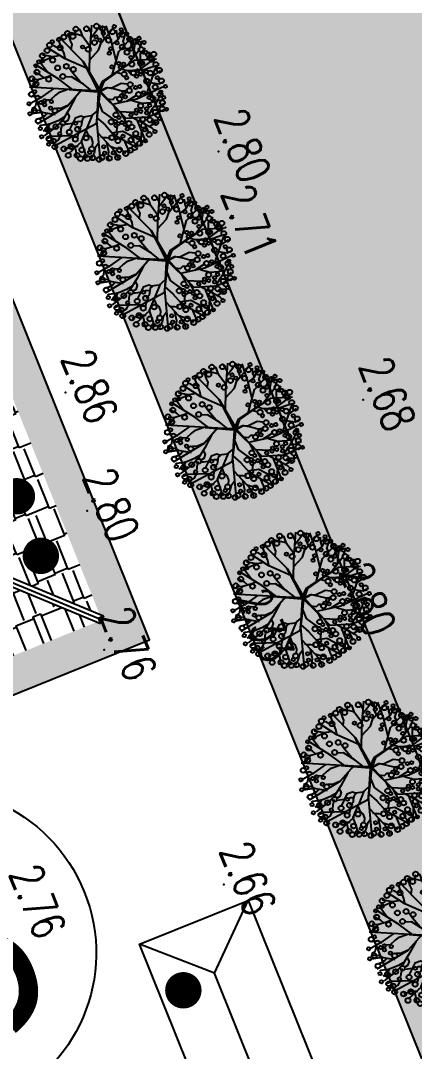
# Model space of a CAD drawing. Header units: millimetres. Extents: x 405522 to 410309, y 2303080 to 2310223.
# Drawn here: x 406865.6 to 406887.2, y 2306903.5 to 2306960.1 of the extents above; entities that cross this region are included whole.
import ezdxf
from ezdxf.enums import TextEntityAlignment as Align
from ezdxf.xclip import XClip

# ---------------------------------------------------------------- set-up
doc = ezdxf.new("R2010")
doc.units = ezdxf.units.MM
doc.header["$LTSCALE"] = 10
doc.header["$MEASUREMENT"] = 0
doc.header["$XCLIPFRAME"] = 0
doc.layers.get('0').update_dxf_attribs({"linetype": 'CONTINUOUS'})
doc.layers.get('Defpoints').update_dxf_attribs({"linetype": 'CONTINUOUS'})
for name, color, linetype in [('Bao', 1, 'CONTINUOUS'), ('caodo', 7, 'CONTINUOUS'), ('Cay', 86, 'CONTINUOUS'), ('CAYCO', 86, 'CONTINUOUS'), ('co', 84, 'CONTINUOUS'), ('DIM', 4, 'CONTINUOUS'), ('Hatch', 8, 'CONTINUOUS'), ('hatch1', 8, 'CONTINUOUS'), ('Line', 136, 'CONTINUOUS'), ('Nha xuong', 125, 'CONTINUOUS'), ('Other', 9, 'CONTINUOUS'), ('piping', 1, 'CONTINUOUS'), ('THAY', 9, 'CONTINUOUS')]:
    doc.layers.add(name, color=color, linetype=linetype)
doc.styles.add('1', font='VHAVAN_2.TTF')
doc.styles.add('Dien', font='simplex.shx', dxfattribs={"width": 0.75})
doc.styles.add('txt', font='romans.shx', dxfattribs={"height": 0.2})
doc.dimstyles.new('D6.7', dxfattribs={"dimscale": 6.7, "dimtxt": 1.5, "dimasz": 2, "dimexe": 1.5, "dimexo": 0.5, "dimgap": 1, "dimtad": 1, "dimdec": 0, "dimdsep": 46, "dimtxsty": 'Dien', "dimcen": 1, "dimclrd": 256, "dimclre": 256, "dimclrt": 7, "dimaunit": 1, "dimadec": 3, "dimazin": 0, "dimtfac": 1, "dimtdec": 0, "dimtmove": 1, "dimatfit": 0, "dimfxl": 1, "dimtolj": 1, "dimtzin": 0, "dimlwe": -1, "dimarcsym": 0})
pattern_1 = [(90, (0, 0), (-3.535533904999999, 3.535533904999999), [0.9375, -6.133567814999999]), (45, (0, 0), (-3.535533905932737, 3.535533905932738), [0.9375, -4.0625]), (135, (0, 0), (-3.535533905932738, -3.535533905932737), [0.9375, -4.0625])]

# ---------------------------------------------------------------- blocks, each defined once
blk = doc.blocks.new('*D26')
at = {"layer": 'Defpoints', "color": 0, "linetype": 'Continuous'}
for p in [(406742.6619138751, 2306987.542138263), (407088.9799926709, 2306054.36399705), (407050.0361064873, 2306039.911268014)]:
    blk.add_point(p, dxfattribs=at)
at = {"layer": 'DIM'}
for p, q in [((406739.5212196925, 2306986.376574), (406694.2959683287, 2306969.592725042)), ((407085.8392984883, 2306053.198432786), (407040.6140239395, 2306036.414575225))]:
    blk.add_line(p, q, dxfattribs=at)
at = {"layer": 'DIM', "linetype": 'Continuous', "lineweight": -2}
blk.add_line((406708.380307929, 2306960.526641102), (407045.3738494347, 2306052.474044744), dxfattribs=at)
at = {"layer": 'DIM', "linetype": 'Continuous'}
for points in [[(406710.4741040507, 2306961.303683944), (406706.2865118071, 2306959.74959826), (406703.7180508765, 2306973.089417832)], [(407047.4676455563, 2306053.251087586), (407043.2800533128, 2306051.697001902), (407050.0361064873, 2306039.911268014)]]:
    blk.add_solid(points, dxfattribs=at)
at = {"layer": 'DIM', "color": 7, "linetype": 'Continuous', "insert": (406887.8695083207, 2306510.579817844), "char_height": 10.05, "attachment_point": 5, "rotation": 290.3607342621674, "style": 'Dien'}
blk.add_mtext('\\A1;995', dxfattribs=at)
blk = doc.blocks.new('43')
at = {"layer": 'CAYCO', "color": 98}
for points in [[(-0.6724334561731666, 4.447537088533863), (-0.5196174655575305, 5.237299990141764), (-0.6950229774229228, 5.570834929356351)], [(1.160885003046133, 1.159845960559323), (0.7476918237516657, 3.26848663110286), (-0.3502576558385044, 5.712421581381932)], [(-0.05448034917935729, -0.04004506464116275), (2.399344519712031, 2.264940679538995), (2.316983023541979, 4.253332513850182), (1.639737725257874, 5.795530602568761)], [(2.299035311909392, 4.230775630800053), (1.650408451096155, 4.574447042774409), (1.186743053840473, 4.931823378428817), (0.3243099970277399, 5.380185560556129), (0.2882557513657957, 5.528180053224787)], [(0.8779816064052284, 2.849846046650782), (1.112463441560976, 3.690859459107742), (1.087528720963746, 4.437318940414116), (0.9072574934689328, 5.177291403990239), (0.879195949761197, 5.421299294801429)], [(1.437384042539634, 4.804750376613811), (1.381260629976168, 5.292767494684085), (1.183440912980586, 5.589486030628905)], [(-2.641337516251951, 4.156008847756311), (-3.164253150811419, 4.498950709123164)], [(0.04039989388547838, -0.01693045091815293), (-0.8572124504717067, 0.3669312722049654), (-2.639918230241165, 3.146160501986742), (-2.699185398290865, 5.039755364879966)], [(-1.765264418907464, 3.522835770156235), (-2.578959053731523, 4.672894546063617), (-2.63021675136406, 4.754474138608202)], [(-1.870732724200934, 2.023429486667737), (-1.757097802357748, 2.458735290681943), (-1.806966004194692, 3.951654555974528), (-2.010433222865686, 4.529198053525761), (-2.161860955995508, 5.150774521986023)], [(-1.19613087864127, 4.664866386679932), (-1.859962431248277, 4.94212259654887), (-2.028938816394657, 5.120445805601776)], [(0.4152577759232372, 4.103467588080093), (-1.209192508365959, 4.699786217650399), (-1.678589670453221, 5.388814887963235)], [(2.10199721949175, 4.653107398422435), (2.4446417898871, 5.050137332407758)], [(2.355659283464774, 2.856835127342492), (3.265791605226696, 4.48448015190661), (3.536420732969418, 4.713473778218031)], [(3.171806268859655, 4.255265205865726), (2.813783090328798, 4.951933946227655)], [(-2.170521068270318, 2.457131831673905), (-3.537530574249104, 3.530022224644199), (-4.317168510984629, 3.84220225433819)], [(-2.548378232866526, 3.645610468927771), (-3.243397076847032, 3.664423948852345), (-3.684648269787431, 4.058616686612368)], [(-3.273022195324302, 3.657206712290645), (-3.181801640777849, 4.055696781491861), (-3.231495926622301, 4.388502169633284)], [(-0.1303663500584662, 4.338194663869217), (-0.6554501198697835, 4.138625136809424)], [(2.557150486623868, 3.217174108838663), (4.460633671376854, 3.930459222057834)], [(3.058951894403435, 3.94557166355662), (3.481697332113981, 4.142627346329391), (3.770739005412906, 4.244398513343185)], [(3.485781259369105, 3.610577257350087), (4.830991777358577, 3.499317795038223)], [(3.654325251933187, 0.9864126958418638), (3.534867673646659, 1.992045428371057), (3.879075656295754, 2.640301157720387), (4.253691620309837, 3.421387657523155), (4.492255980730988, 3.730351347709075)], [(-1.364393639960326, 1.157624162035063), (-3.406477490905672, 1.754338946426287), (-4.583725118311122, 2.873458203161135)], [(-2.914218632271513, 3.086150901159272), (-3.350604111212306, 3.073906113859266), (-4.074466448044404, 3.21111558820121), (-4.517280890606344, 3.354081862838939)], [(-3.862224903190508, 2.855198720470071), (-4.39313307730481, 3.102126516401768)], [(-3.681953839026392, 2.115226925350726), (-3.69324851850979, 2.676875511649996), (-4.133716685231775, 3.196681114612147), (-4.332319428445771, 3.367786785122007)], [(-1.763979013543576, 2.507235570577905), (-1.466696923598647, 2.758781804004684)], [(0.9219843805767596, 2.373447459889576), (0.4287625681608915, 3.220551430946216)], [(1.814030002453364, 1.802627196535468), (1.896216380293481, 2.789911438943818), (1.847678057732992, 3.136331296293065)], [(2.300514322938398, -0.2840683485846967), (2.940974567085505, 0.436360718915239), (3.773607350653037, 1.140894874697551), (4.954357967013493, 3.12174921692349)], [(3.960741336573847, 2.69155233562924), (4.479573043761775, 2.880660562543198), (4.80701399827376, 3.211276264628395), (4.822217451874167, 3.277691164752468)], [(-4.832340268534608, 1.648726220009848), (-5.191275026649237, 1.998372072353959)], [(-4.028807198628783, 1.197970385896042), (-4.468194476794451, 1.735550033394247), (-4.903016543481499, 1.974531041458249), (-5.071211140952073, 2.278466814430431)], [(-4.03589292592369, 2.279844909673557), (-4.288097327575088, 2.155692114727572), (-4.664450781419873, 2.283494364935905), (-5.003968365956098, 2.388915353920311)], [(-1.634842166560702, 1.535609393380582), (-1.462924434687011, 2.007385730044916)], [(-0.2260088345501572, 1.030320268357173), (-0.6537412998732179, 1.920203841058537), (-0.5998437448870391, 2.434877473395318)], [(0.0189416102366522, 0.04208512348122895), (-0.2894573170924559, 0.7192684607580304), (-0.1587337260134518, 1.360131846740842), (0.01407705433666706, 1.975423483876511), (-0.03356711007654667, 2.465359640540555)], [(1.952594236121513, 1.84528846736066), (2.839480579947121, 2.303218219196424)], [(4.27471649099607, 2.046863719588146), (4.904837757814676, 2.294440060155466), (5.283536411006935, 2.543476168764755)], [(4.859402716159821, 0.9350811154581606), (4.979466601624154, 1.215175857767463), (5.078679857775569, 1.70967932487838), (5.466152836685069, 2.180342064471915)], [(-2.626703578047454, 1.526482180459425), (-4.357790561160073, 1.120889838784933), (-5.663028248818591, 0.7024861739482731)], [(-2.769262657500803, -0.7561058525461704), (-3.576744011719711, 0.008677978767082095), (-4.196527541149408, 0.2339540638495237), (-4.880427021766081, 0.8512332008685917), (-5.454600192606449, 1.275753986323252)], [(-4.505030509550124, 1.757931962609291), (-4.853322256822139, 1.641725653549656), (-5.282496821135283, 1.599881700472906)], [(0.6739000349771231, 0.6441547013819218), (0.75383913773112, 1.150275049265474), (0.5607788553461432, 1.354013879550621), (0.5534346741624177, 1.531346687814221)], [(0.8974602132802829, -0.1058573757763952), (1.768987538525835, 0.2176580464001745), (2.041554110590369, 0.5706558704841882), (2.564605112420395, 1.257983296643943)], [(1.282140382099897, 1.215501641156152), (1.913787070661783, 1.540333694545552)], [(3.628197276033461, 1.420628881081939), (3.104900712147355, 1.508090953575447)], [(3.631298903841525, -0.1972700408659875), (5.258848940371536, 1.254382008919492), (5.899921236559749, 1.510982476640493)], [(3.905430326121859, 1.165747617837042), (4.262168390792795, 1.467602698598057)], [(-4.463070539408363, -0.6522827155422419), (-4.679687755764462, -0.6315332774538547), (-5.739969108835794, 0.2309727391693741)], [(-4.556895917281508, 0.5537844460923225), (-4.927600629627705, 0.400762036209926), (-5.645035079447553, 0.3827594800386578)], [(-0.006316312705166638, 0.003837934695184231), (-2.644367439090274, -1.373949806438759), (-4.764857206027955, -3.396883882116526)], [(-0.006316312705166638, 0.003837934695184231), (2.833127376041375, -0.3407977672759444), (4.728799819131382, -3.996311329538003)], [(3.97784392349422, 0.07086336542852223), (4.057330971816555, 0.2688929005526006), (4.059239808935672, 0.5756399412639439), (4.08526417450048, 0.8882627075072378)], [(4.487133189220913, 0.5308332766871899), (5.264598262030631, 0.6888832366093993), (5.848327545681968, 0.6116016439627856), (5.989243625663221, 0.677286627702415)], [(-1.575078567489982, -0.8121827554423362), (-3.398406559834257, -0.7542652783449739), (-5.765420723473653, -0.5275325481779873)], [(-5.118817304493859, -0.6178450339939445), (-5.423062430578284, -0.786031101597473), (-5.608806919539347, -0.9253488900139928)], [(-3.866304788389243, -0.709446009946987), (-4.847218702314422, -1.408492048503831), (-5.113774240482599, -2.377235135762021)], [(-4.463070539408363, -0.6522827155422419), (-4.679687755764462, -0.6315332774538547)], [(-0.03571058122906834, -0.6516785977873951), (-0.6404377768049017, -1.37240967922844), (-1.288900788407773, -2.390176088782027), (-1.284234141930938, -2.998055863194168)], [(0.0113975468557328, -0.002600761130452156), (-0.4650603431509808, -6.08401388139464)], [(1.742068523773924, -0.2569009170401841), (2.152904605492949, -0.765830168267712), (2.241741636069492, -1.424853685544804), (2.155782769201323, -1.660741854226217), (2.313209882006049, -2.159757798071951), (3.340645574266091, -2.697593761375174)], [(2.08909610460978, -0.6700299258809537), (3.257166500203311, -1.177477065939456)], [(2.560928295250051, -0.2998472226317972), (6.079667463200167, -0.05199327389709651)], [(3.753808495122939, -1.106750901089981), (4.03859125287272, -0.8076609487179667), (4.442676842445508, -0.6836941023357213), (4.755534936673939, -0.7095704691018909)], [(4.60094202705659, -0.1939747966825962), (4.9468885747483, -0.4546068471390754), (5.38249226543121, -0.5679746232926846), (5.85415020189248, -0.8293368928134441)], [(-4.753584614838473, -1.344112574821338), (-5.101876524975523, -1.460318215424195), (-5.361291677458212, -1.554872512351722), (-5.45816081087105, -1.672538590384647)], [(-1.993443085579202, -1.031976619968191), (-2.867238810984418, -2.934588305419311), (-3.823559788055718, -4.372639388078824)], [(-0.808206677203998, -1.635723929619417), (-1.600872851675376, -2.287055640481412), (-2.033545178361237, -2.571585485246032)], [(-0.1313929375028238, -1.517264884430915), (1.207632031757385, -2.745254986686632), (2.777481929282658, -5.475917437113822)], [(2.283430183306336, -1.362868257332593), (2.426847601309419, -1.532117324182764), (2.829660431481898, -1.612649526214227), (3.016074121464044, -1.643806143663824), (3.255314753623679, -1.891805361723527), (3.297675114590675, -1.855961593100801)], [(2.654984803404659, -1.629680540645495), (2.623091961140744, -1.918208991643041), (2.760638350155205, -2.063364365138113)], [(3.271083291852847, -1.185328580904752), (4.364299783017486, -1.674963131779805), (5.764418943785131, -1.233444553334266)], [(3.446182967512868, -1.207217530580238), (3.959104036795907, -1.005689795361832)], [(4.341205455595627, -1.580166160129011), (5.4466660983162, -2.817197965458035)], [(-4.920823510969058, -2.074678115313873), (-5.370849030092359, -1.902112007606775)], [(-3.687684339936823, -2.370018254499882), (-4.145702398149297, -2.293466212926432), (-4.427533156936988, -2.424836545716971), (-5.101701208157465, -2.620432458817959)], [(-0.1905830723699182, -2.322914462303743), (-1.118202777230181, -3.512717809528112), (-2.43345611600671, -5.540326088434085)], [(0.4407311799004674, -2.054080777568743), (1.568226890871301, -2.688713624374941), (2.496338071650825, -3.277853364357725), (3.091362196952105, -3.916784211527556), (3.795330683933571, -4.87408530479297)], [(1.82753287977539, -2.815445286687464), (2.149530655937269, -2.665351331466809), (2.50358974118717, -2.794042840600014), (2.695755698019639, -3.141297282418236)], [(2.770468852017075, -2.418298727599904), (2.816153112100437, -2.815545683261007), (2.833126294659451, -2.990075689507648)], [(3.64973947359249, -1.905802524648607), (4.07149303983897, -2.0180023831781)], [(3.838698638486676, -2.405546461930498), (3.874871479230933, -4.20434435387142), (4.063110925722867, -4.674288962734863)], [(4.77495928038843, -1.938849106198177), (4.778261420782655, -2.596511758165434), (5.011353758396581, -3.166838018922135)], [(4.935943127027713, -2.2131863811519), (5.172945314203389, -2.155448185047135), (5.661370115820318, -2.099169758846983), (5.742252932512201, -2.173532114131376)], [(-2.92212041770108, -2.936046515358612), (-3.344084229902364, -3.00748896622099), (-3.714790344703943, -3.160511009395123), (-4.233622051891871, -3.349619236541912), (-4.545077929040417, -3.488206806126982)], [(-3.810876451432705, -3.152564221527427), (-3.871690262807533, -3.418223823187873), (-3.902878794004209, -3.676666855579242), (-4.059779951465316, -3.934379970654845)], [(-3.161467804107815, -3.37062307074666), (-3.126195345656015, -3.644230126868933), (-3.06929030851461, -4.006634012563154), (-3.168503563851118, -4.501137479906902), (-3.230100239394233, -4.892410614527762)], [(-0.2011147970333695, -2.73418759345077), (0.07254511793144047, -3.563131744973361), (0.2820811355486512, -3.834505280712619), (0.6764400381362066, -4.275799449533224), (0.6984769129194319, -4.807799005648121)], [(1.155401638359763, -2.709665754577145), (1.410444684326649, -3.31112551339902), (1.449850175529718, -3.767243784852326)], [(2.201650461298414, -3.098800604930148), (2.479571207077242, -3.595494060311466), (2.727085210382938, -4.225017984164879), (2.828818819369189, -4.513789733406156), (2.89137119683437, -5.157017911784351), (2.949839646462351, -5.268196001881734)], [(2.747762087499723, -3.27931350027211), (3.220201648306102, -3.415062537416816), (3.441999143455178, -3.423739543650299)], [(3.833556051249616, -3.485126893036067), (4.194706215057522, -3.679344711592421), (4.355689898715355, -3.953681318555027), (4.53187719755806, -4.161603693151847)], [(-3.055650429334491, -4.191444239811972), (-2.865041464334354, -4.458564278436825), (-2.712048917775974, -4.82891531731002), (-2.736027935286984, -5.116957149235532)], [(-1.733021820196882, -4.485327874077484), (-2.639940589317121, -5.124903634889051)], [(-1.479866851121187, -4.089753776555881), (-1.305242963833734, -4.548901946982369), (-1.080924952868372, -5.340854837559164), (-1.150514329550788, -5.828141370089725)], [(-0.2923763487488031, -4.014491117559373), (0.4822536809369922, -5.131273122271523), (1.020932269282639, -6.104691677726805)], [(1.98226099065505, -3.862037955550477), (1.761893945047632, -5.020374320680276), (1.874860608717427, -5.896658653160557)], [(2.770350369391963, -4.402611643308774), (3.2940476287622, -4.619940272299573), (3.380577785195783, -4.975126920966431)], [(3.245135129662231, -4.161522321170196), (3.331665286095813, -4.516708969837055), (3.299694968154654, -4.9007645661477)], [(-1.26997050549835, -4.822509003337473), (-1.486121900263242, -5.094656592933461), (-1.635810904786922, -5.381968571571633), (-1.799922976992093, -5.610082521568984)], [(-1.051299834041856, -5.333637600531802), (-0.7934480928815901, -5.490309099201113), (-0.5884174627717584, -5.816626801388338), (-0.537941551534459, -6.023818957619369)], [(0.5036317131016403, -5.017538046231493), (0.3091141369659454, -5.378482162719592), (0.3812224646098912, -5.674470480531454), (0.3059859110508114, -5.880933387670666)], [(1.798366319620982, -4.921605353010818), (1.581433137180284, -5.319365506060421), (1.607931269565597, -5.814599191769958), (1.673610633006319, -5.955376447876915)], [(1.837547388859093, -4.567148254951462), (2.050571959698573, -4.797452257014811), (2.262813342385925, -5.153368456056342), (2.356554412050173, -5.538154271198437)], [(0.6782554376404732, -5.476685549132526), (1.246781267924234, -5.620382042136043), (1.414977268665098, -5.924318180652335)]]:
    blk.add_lwpolyline(points, dxfattribs=at)
for points in [[(-2.608305806992576, -1.349720096448436), (-0.2450824787374586, -0.03956551826559007, 0.6397306744920996), (-0.2506863888120279, 0.03637737454846501, -0.02814866807049381), (-0.8719359856331721, 0.3102242460008711), (-2.096549907233566, 2.266709616640583)], [(-2.096549907233566, 2.266709616640583), (-0.8288466013036668, 0.3980304705910385), (-0.101318001979962, 0.1114200169686228, 1.16279032008003), (-0.08882375108078122, 0.1660030784551054), (-0.3077001394703984, 0.6409533640835434), (-0.241298608481884, 1.056556115159765)], [(-0.2264276624191552, 1.034372901776806), (-0.2700639264658093, 0.7288086412008852), (-0.0005383242387324572, 0.1677370690740645, 0.553589737595184), (0.09108058200217783, 0.1574530166108161), (1.955903258291073, 1.860962726874277), (0.1433253970462829, 0.09218468167819083, 0.6269387266753438), (0.1641315676970407, 0.02989211375825107), (2.606764882802963, -0.2957009566016495)], [(-0.190744477789849, -2.538846815470606), (-0.05126762774307281, -0.1469655202236027, 0.7825138911028889), (-0.1210250912699848, -0.1253053320106119), (-2.586922195507213, -1.331625839462504)], [(-0.1938193819951266, -2.621948557207361), (0.06718440586701035, -0.1567620649002492, -0.4633955931716063), (0.1556846898747608, -0.09654803853482008), (2.813290741061792, -0.3123806363437325)]]:
    blk.add_lwpolyline(points, format="xyb", dxfattribs=at)
for centre, radius in [((-1.715895135654137, 5.276273531606421), 0.2154209902109817), ((-0.7855348121374846, 5.431277593364939), 0.2154209902109817), ((-0.3002060856670141, 5.762411681003869), 0.1435183978680499), ((0.195620683953166, 5.351331149693578), 0.1435183978680499), ((0.3964474430540577, 5.289336060872301), 0.2154209902109817), ((0.6618478149175644, 5.588409626157954), 0.1435183978680499), ((1.116197944735177, 5.479037944227457), 0.2154209902109817), ((1.655880038160831, 5.453736641677096), 0.2154209902109817), ((1.704661691328511, 5.816935466602445), 0.1435183978680499), ((-3.119730909820646, 4.811821119161323), 0.2154209902109817), ((-3.073368091252632, 4.372375150443986), 0.2154209902109817), ((-2.666304330574349, 4.614841285394505), 0.2154209902109817), ((-2.216261943336576, 4.975252036936581), 0.2154209902109817), ((-1.484322243952192, 4.472900440683588), 0.2154209902109817), ((-1.064975921763107, 5.080050329677761), 0.1435183978680499), ((-0.2566798296757042, 4.879450736101717), 0.2154209902109817), ((0.2996288109570742, 4.453701741760597), 0.1435183978680499), ((0.7304562132339925, 4.654216744704172), 0.2154209902109817), ((1.337343313731253, 4.356362205697224), 0.1435183978680499), ((1.939834240823984, 4.841370522743091), 0.2154209902109817), ((2.489495384739712, 5.216905987588689), 0.1435183978680499), ((2.595840786816552, 4.356345161097124), 0.2154209902109817), ((2.742620704928413, 4.610496538691223), 0.1435183978680499), ((2.835415854700841, 4.863137579523027), 0.2154209902109817), ((-4.539705965667963, 3.555507411714643), 0.1435183978680499), ((-4.157825957983732, 3.980346572119743), 0.1435183978680499), ((-4.107479470665567, 3.586524775018916), 0.1435183978680499), ((-3.559045093366876, 3.716687661595643), 0.2154209902109817), ((-3.301590623566881, 4.105274929432198), 0.1435183978680499), ((-2.359691500430927, 3.650627347175032), 0.2154209902109817), ((-2.373910554219037, 3.829732090700418), 0.1435183978680499), ((-1.616558434208855, 4.140023450367153), 0.1435183978680499), ((-1.390965979080647, 3.6334645121824), 0.1435183978680499), ((-0.7935741320252419, 4.139636516338214), 0.2154209902109817), ((-0.320076767122373, 3.537024033954367), 0.1435183978680499), ((0.211726154666394, 3.870769491186365), 0.1435183978680499), ((0.350988854886964, 3.415387268876657), 0.2154209902109817), ((0.635965414927341, 4.33145142160356), 0.1435183978680499), ((1.345149194588885, 3.576909458031878), 0.2154209902109817), ((1.615628240164369, 4.085168729070574), 0.1435183978680499), ((1.841220695292577, 3.57860979042016), 0.1435183978680499), ((1.985453556058928, 4.087402392411605), 0.1435183978680499), ((2.532017676159739, 3.738435222301632), 0.2154209902109817), ((3.065381524153054, 3.790360510116443), 0.2154209902109817), ((3.456297127529979, 3.888749423436821), 0.1435183978680499), ((3.859614310786128, 4.266051015350968), 0.2154209902109817), ((4.630826293490827, 3.419197825249285), 0.2154209902109817), ((-4.469154471764341, 2.742652754765004), 0.2154209902109817), ((-4.263390775769949, 3.222674606367946), 0.2154209902109817), ((-3.605126103619114, 2.849118906771764), 0.1435183978680499), ((-3.330151178990491, 2.482767981709912), 0.2154209902109817), ((-2.876902245217934, 2.81203870754689), 0.1435183978680499), ((-2.282239514868706, 2.881481369724497), 0.2154209902109817), ((-1.711603604489937, 3.376686154631898), 0.1435183978680499), ((-1.518863179488108, 2.995680351974443), 0.2154209902109817), ((-1.224707068991847, 3.265591811854392), 0.1435183978680499), ((-0.5152501238044351, 2.702811968047172), 0.2154209902109817), ((-0.2404255935689434, 3.167280142195523), 0.1435183978680499), ((0.008046439499594271, 2.615349895786494), 0.2154209902109817), ((1.720049400697462, 3.214994829846546), 0.1435183978680499), ((1.981698321178555, 3.171263948781416), 0.1435183978680499), ((2.130742243723944, 2.704771939665079), 0.1435183978680499), ((2.863248587120324, 2.522791531635448), 0.2154209902109817), ((3.176121938973665, 2.77231540507637), 0.2154209902109817), ((3.762439372949302, 3.100096047157422), 0.2154209902109817), ((4.108807613374665, 3.288760404102504), 0.1435183978680499), ((4.308249669149518, 2.682145116617903), 0.2154209902109817), ((-3.805802300805226, 2.080294208833948), 0.2154209902109817), ((-2.376284650992602, 1.744246534537524), 0.1435183978680499), ((-2.309103599982336, 2.159136132802814), 0.1435183978680499), ((-2.018575418042019, 1.870195804862306), 0.1435183978680499), ((-1.430917921359651, 2.193141846684739), 0.2154209902109817), ((-1.115729623939842, 2.39881726144813), 0.1435183978680499), ((0.2070212644757703, 2.140760384267196), 0.1435183978680499), ((0.4614391876384616, 1.905287334462628), 0.1435183978680499), ((0.5567624650429934, 2.244750322308391), 0.1435183978680499), ((0.7208312575239688, 1.750087102875113), 0.2154209902109817), ((2.334906992036849, 1.656998559134081), 0.1435183978680499), ((2.78198885335587, 1.919057854451239), 0.1435183978680499), ((2.964443071978167, 2.218741905409843), 0.1435183978680499), ((3.338543380377814, 2.360927030676976), 0.1435183978680499), ((3.968220316572115, 1.978333939798176), 0.1435183978680499), ((5.155945313395932, 1.64835461624898), 0.2154209902109817), ((5.488862958154641, 2.195179273607209), 0.2154209902109817), ((-5.145905195968226, 1.2522767346818), 0.2154209902109817), ((-4.413072615396231, 0.8934411269146949), 0.2154209902109817), ((-4.170309395296499, 1.636694764718413), 0.1435183978680499), ((-3.676372776390053, 1.060337853617966), 0.1435183978680499), ((-3.285936471656896, 0.9257439812645316), 0.1435183978680499), ((-2.086692742072046, 1.14133110572584), 0.1435183978680499), ((2.095873626647517, 1.404407428577542), 0.2154209902109817), ((2.701554644037969, 0.9787703247275203), 0.2154209902109817), ((2.679989965632558, 1.335208253702149), 0.1435183978680499), ((2.86749182920903, 1.595834208652377), 0.1435183978680499), ((3.013451062492095, 1.388404911849648), 0.1435183978680499), ((3.735628589522094, 1.360152705805376), 0.1435183978680499), ((4.080790236126631, 0.9986535357311368), 0.2154209902109817), ((4.360976335476153, 1.526335164438933), 0.2154209902109817), ((5.407483493094333, 1.103836775524542), 0.1435183978680499), ((-5.43852335982956, 0.3928507927339524), 0.2154209902109817), ((-5.030988679267466, 0.4597549894824624), 0.1435183978680499), ((2.328306436538696e-10, -1.396983861923218e-09), 0.06378724803568858), ((5.408898553345352, 0.3639990093652159), 0.1435183978680499), ((-5.455692790681496, -1.008488765684888), 0.2154209902109817), ((-3.655323719023727, -0.8923054109327495), 0.2154209902109817), ((5.020922651980072, -0.7631477697286755), 0.2154209902109817), ((5.322409680578858, -0.958771318430081), 0.1435183978680499), ((5.800340511952527, -0.702373712323606), 0.2154209902109817), ((5.093315851176158, -1.626933357445523), 0.2154209902109817), ((5.84441281738691, -1.766372447134927), 0.2154209902109817), ((-4.804152429336682, -2.211092315847054), 0.2154209902109817), ((-1.931581329554319, -2.227770771598443), 0.2154209902109817), ((3.523625179193914, -2.690004726639017), 0.2154209902109817), ((4.152038042317145, -2.178666812367737), 0.2154209902109817), ((4.78332890290767, -2.562239895574749), 0.2154209902109817), ((5.555369233246893, -2.051735877292231), 0.2154209902109817), ((-4.771571184275672, -3.002402859041467), 0.2154209902109817), ((-2.100619621342048, -3.594458483159542), 0.2154209902109817), ((4.97322042286396, -3.192638814682141), 0.2154209902109817), ((-3.623498589266092, -4.483368769055232), 0.2154209902109817), ((0.8236577999778092, -4.198728268500417), 0.1435183978680499), ((1.394582812907174, -4.279969063354656), 0.1435183978680499), ((3.017899306025356, -3.852120399242267), 0.2154209902109817), ((3.266842091456056, -4.579611895605922), 0.2154209902109817), ((-2.723894918337464, -4.88923810957931), 0.1435183978680499), ((-1.765517340158112, -5.411520462017506), 0.2154209902109817), ((-0.0521181826479733, -5.637212567729875), 0.1435183978680499)]:
    blk.add_circle(centre, radius, dxfattribs=at)
at = {"layer": 'CAYCO', "color": 50}
for centre, radius in [((3.618445214349777, 4.777280911803246), 0.1435183978680499), ((4.413745150901377, 3.92456643935293), 0.1435183978680499), ((4.990411475184374, 2.973754997830838), 0.2154209902109817), ((5.212524232687429, 2.593576147453859), 0.2154209902109817), ((-5.313788982457481, 2.014178956625983), 0.1435183978680499), ((-4.895375498686917, 2.137274113949388), 0.2154209902109817), ((-4.919533894397318, 2.493080165004358), 0.1435183978680499), ((-5.600480577675626, 1.408341964008287), 0.1435183978680499), ((5.805500391870737, 1.484178739832714), 0.2154209902109817), ((5.876968637341633, 0.7492746263742447), 0.2154209902109817), ((-5.669895454426296, -0.1292354559991509), 0.2154209902109817), ((-4.446638285997324, 0.1325041691306978), 0.1435183978680499), ((4.853788178763352, 0.2848400550428778), 0.1435183978680499), ((5.780091011198238, 0.1166567550972104), 0.2154209902109817), ((5.94754255854059, -0.1291450974531472), 0.2154209902109817), ((-4.730827149003744, -0.1836101512890309), 0.1435183978680499), ((-4.241322948480956, -0.3364131336566061), 0.2154209902109817), ((-5.443651835434139, -1.940539841307327), 0.2154209902109817), ((-3.872190736699849, -1.386578856734559), 0.1435183978680499), ((3.279162085615098, -1.949957637581974), 0.2154209902109817), ((4.064986942568794, -1.232612006599084), 0.2154209902109817), ((5.654503542580642, -1.307647966081277), 0.1435183978680499), ((5.839747447520494, -1.158492361893877), 0.2154209902109817), ((-5.087018150836229, -2.670410893158987), 0.2154209902109817), ((-2.214173613348976, -2.833982998272404), 0.2154209902109817), ((2.761298931902274, -2.126359249697998), 0.1435183978680499), ((5.542951443465427, -2.821013490203768), 0.2154209902109817), ((-4.565371811855584, -3.469714856008068), 0.1435183978680499), ((-3.847984186024405, -3.339483506511897), 0.2154209902109817), ((-1.345949350856245, -3.159835371654481), 0.2154209902109817), ((2.725976281799376, -3.242572455201298), 0.2154209902109817), ((3.650980841484852, -3.535462389932945), 0.1435183978680499), ((-4.388994027744047, -4.02352352743037), 0.1435183978680499), ((-4.090276653296314, -4.25829839380458), 0.2154209902109817), ((-2.787594134919345, -4.012589633697644), 0.2154209902109817), ((-1.11705560493283, -4.393754363525659), 0.2154209902109817), ((1.631938175763935, -3.90317042847164), 0.2154209902109817), ((4.06359699787572, -4.473865040577948), 0.2154209902109817), ((4.262857617810369, -4.102985494071618), 0.2154209902109817), ((4.532413883018307, -4.508837166940793), 0.1435183978680499), ((4.776142966700718, -3.977939517702907), 0.2154209902109817), ((-3.181753851473331, -4.896753738401458), 0.2154209902109817), ((-2.656042813905515, -5.225113859632984), 0.1435183978680499), ((-2.318060834426433, -5.48625743878074), 0.1435183978680499), ((-0.7354013933800161, -5.518809525063261), 0.2154209902109817), ((0.7357551426393911, -4.781660519307479), 0.1435183978680499), ((0.8961442997679114, -5.12543921591714), 0.1435183978680499), ((1.096843184437603, -4.795786433620378), 0.1435183978680499), ((2.493015998741612, -5.377147890627384), 0.2154209902109817), ((3.163091036491096, -5.210458208341151), 0.1435183978680499), ((3.877539615612477, -5.114014938939363), 0.1435183978680499), ((-1.193683731253259, -5.845402702922001), 0.2154209902109817), ((0.162636244436726, -5.924728020094335), 0.2154209902109817), ((0.9712448708014563, -6.152497760718688), 0.1435183978680499), ((1.591958601260558, -5.694750381400809), 0.2154209902109817), ((1.850194732192904, -6.093588010640815), 0.1435183978680499)]:
    blk.add_circle(centre, radius, dxfattribs=at)
blk = doc.blocks.new('kh_truc_thep')
at = {"color": 6}
blk.add_circle((0, -3), 3.000000000001425, dxfattribs=at)
at = {"color": 7, "style": '1', "width": 0.8}
blk.add_attdef('KH_TRUC', text='', height=3.000000000001425, dxfattribs=at).set_placement((0, -3), align=Align.MIDDLE)
blk = doc.blocks.new('20')
at = {"layer": 'caodo', "color": 8, "linetype": 'Continuous'}
for p in [(-731.1300000000047, -355.5699999998324, 0.4800000000000004), (-730.7599999999511, -359.7299999999814, 0.3900000000000001), (-739.539999999979, -368.7900000000373, 0.54), (-723.179999999993, -369.1999999997206, 0.3600000000000003), (-738.3499999999767, -375.2900000000373, 0.4800000000000004), (-724.2599999999511, -380.4599999999627, 0.4800000000000004), (-729.859999999986, -381.8999999999069, 0.01000000000000023), (-737.4099999999744, -382.9099999996834, 0.4400000000000004), (-730.8499999999767, -395.7999999998137, 0.3400000000000003)]:
    blk.add_point(p, dxfattribs=at)
at = {"layer": 'caodo', "color": 8, "linetype": 'Continuous', "style": 'txt', "width": 0.75}
for s, p in [('2.80', (-730.6300000000047, -355.5699999998324, 0.4800000000000004)), ('2.71', (-730.2599999999511, -359.7299999999814, 0.3900000000000001)), ('2.86', (-739.039999999979, -368.7900000000373, 0.54)), ('2.68', (-722.679999999993, -369.1999999997206, 0.3600000000000003)), ('2.80', (-737.8499999999767, -375.2900000000373, 0.4800000000000004)), ('2.80', (-723.7599999999511, -380.4599999999627, 0.4800000000000004)), ('2.33', (-729.359999999986, -381.8999999999069, 0.01000000000000023)), ('2.76', (-736.9099999999744, -382.9099999996834, 0.4400000000000004)), ('2.66', (-730.3499999999767, -395.7999999998137, 0.3400000000000003)), ('2.76', (-741.8999999999651, -397.0600000000559, 0.4400000000000004))]:
    blk.add_text(s, height=1.8, rotation=292, dxfattribs=at).set_placement(p, align=Align.CENTER)

msp = doc.modelspace()

# ---------------------------------------------------------------- hatches: boundary and pattern name
at = {"layer": 'co', "linetype": 'Continuous'}
h = msp.add_hatch(dxfattribs=at)
h.set_pattern_fill('GRASS', color=86, scale=0.9999999999999998, angle=-9.651807925231505e-08, style=0)
h.set_pattern_definition([(21.91894370438083, (407717.7514153625, 2306586.616748105), (0.3920329744667653, 0.91995116522732), [0.1874999999999999, -1.226713563]), (336.9189437043809, (407717.7514153625, 2306586.616748105), (0.3920329745701908, 0.9199511654700196), [0.1874999999999999, -0.8124999999999997]), (66.91894370438082, (407717.7514153625, 2306586.616748105), (-0.9199511654700196, 0.3920329745701908), [0.1874999999999999, -0.8124999999999997])])
h.paths.add_polyline_path([(406931.4283318309, 2306810.252631359), (406858.6586491754, 2306991.100100224, 0.4142135618513327), (406839.1435379488, 2306999.416375411), (406759.5056756758, 2306967.371570075), (406759.7184499506, 2306966.842782703), (406755.3396451496, 2306965.080832501), (406755.1268708747, 2306965.609619873), (406751.8274933411, 2306964.282011275), (406830.1194056002, 2306753.31899434), (406832.8004958284, 2306754.397815545), (406832.6810415768, 2306754.694683669), (406837.0598463774, 2306756.456633871), (406837.1793006295, 2306756.159765746), (406869.0731173283, 2306768.993248698, 0.4142135623753618), (406877.3893925384, 2306788.508359936), (406874.0297417296, 2306796.857775872), (406868.4634644398, 2306794.618008666), (406870.7032316448, 2306789.051731376, -0.4142135623720289), (406867.3767215618, 2306781.24568688), (406839.9392550852, 2306770.205356976, -0.4222016726374181), (406836.0068095279, 2306771.944706729), (406768.156647399, 2306954.771699825, -0.4062703191223685), (406769.8493257509, 2306958.598627362), (406846.4062110078, 2306989.403704436, -0.4142135618482868), (406854.2122554983, 2306986.077194362), (406924.7421709438, 2306810.796002785, -0.4142135628558668), (406921.4156608637, 2306802.989958281), (406900.7743853544, 2306794.684290137, -0.4142135623754745), (406892.9683408597, 2306798.010800221), (406890.7285736533, 2306803.577077512), (406885.1622963645, 2306801.337310306), (406888.5219471733, 2306792.987894369, 0.4142135623780321), (406908.0370584111, 2306784.671619159), (406923.1120566301, 2306790.737520098, 0.4142135628702592)])
h = msp.add_hatch(dxfattribs=at)
h.set_pattern_fill('GRASS', color=86, scale=0.9999999999999998, angle=-9.651807925231505e-08, style=0)
h.set_pattern_definition([(21.91894380089891, (407535.3580143158, 2306456.079385915), (0.3920329729170542, 0.9199511658877225), [0.1874999999999999, -1.226713562999999]), (336.9189438008989, (407535.3580143158, 2306456.079385915), (0.3920329730204797, 0.9199511661304222), [0.1874999999999999, -0.8124999999999997]), (66.91894380089884, (407535.3580143158, 2306456.079385915), (-0.9199511661304222, 0.3920329730204797), [0.1874999999999997, -0.8124999999999989])])
h.paths.add_polyline_path([(406827.3497394686, 2306945.013278827), (406840.2011060984, 2306913.075017542), (406851.7768482714, 2306917.732882457), (406851.0367256821, 2306919.572237705), (406841.605882402, 2306915.777442304), (406841.5214264872, 2306915.584696871), (406841.5214262818, 2306915.584697396), (406841.0984458401, 2306915.769373227), (406841.1979780327, 2306915.996525769), (406830.0922841047, 2306943.596448272), (406829.8631608667, 2306943.691355999), (406830.0403477321, 2306944.117528265), (406830.2347649885, 2306944.036996495), (406839.6656036171, 2306947.831790023), (406838.9254816416, 2306949.671143742)])
h.paths.add_polyline_path([(406848.2026104577, 2306953.404089084), (406848.9427330479, 2306951.564733837), (406858.3735750727, 2306955.359528732), (406858.458030987, 2306955.552274167), (406858.4580311938, 2306955.55227364), (406858.8810116355, 2306955.36759781), (406858.7814794434, 2306955.140445267), (406869.8871733709, 2306927.540522764), (406870.116296607, 2306927.445615037), (406869.9391097426, 2306927.01944277), (406869.7446924857, 2306927.099974542), (406860.3138551139, 2306923.305181519), (406861.053977088, 2306921.465827799), (406872.6297180056, 2306926.123692209), (406859.7783513758, 2306958.061953494)])
at = {"layer": 'Hatch', "linetype": 'Continuous'}
h = msp.add_hatch(dxfattribs=at)
h.set_pattern_fill('GRASS', color=86, scale=5, style=0)
h.set_pattern_definition(pattern_1)
h.paths.add_polyline_path([(406983.6895668426, 2306680.37282803), (407011.5209532721, 2306691.571664104), (406871.558288921, 2307039.407365179), (406843.726893384, 2307028.208551737)])
h = msp.add_hatch(dxfattribs=at)
h.set_pattern_fill('GRASS', color=86, scale=5, style=0)
h.set_pattern_definition(pattern_1)
h.paths.add_polyline_path([(406983.6895668426, 2306680.37282803), (407011.5209532721, 2306691.571664104), (406871.558288921, 2307039.407365179), (406843.726893384, 2307028.208551737)])
at = {"layer": 'hatch1'}
h = msp.add_hatch(dxfattribs=at)
h.set_pattern_fill('AR-RSHKE', color=256, scale=0.15, angle=381.9189437971658, style=0)
h.set_pattern_definition([(201.9189438008989, (412444.3559148046, 2297699.065261033), (-4.220431933782553, 0.2420315936163238), [0.8999999999999997, -0.7499999999999998, 1.05, -0.4499999999999998, 1.35, -0.5999999999999999]), (201.9189438008989, (412443.4929761215, 2297698.798874417), (-4.220431933782553, 0.2420315936163238), [0.7499999999999998, -2.85, 0.5999999999999999, -0.8999999999999997]), (201.9189438008989, (412441.8930856585, 2297697.952998092), (-4.220431933782553, 0.2420315936163238), [0.4499999999999998, -4.649999999999999]), (111.9189437971656, (412444.3559148046, 2297699.065261033), (0.5109037625157583, 2.145833718032979), [1.724999999999999, -5.474999999999995]), (111.9189437971656, (412443.5209732111, 2297698.729295952), (0.5109037625157583, 2.145833718032979), [1.687499999999999, -5.512499999999996]), (111.9189437971656, (412442.8251885501, 2297698.449325051), (0.5109037625157583, 2.145833718032979), [1.574999999999999, -5.624999999999996]), (111.9189437971656, (412441.8930856585, 2297697.952998092), (0.5109037625157583, 2.145833718032979), [1.724999999999999, -5.474999999999995]), (111.9189437971656, (412441.4756148625, 2297697.78501555), (0.5109037625157583, 2.145833718032979), [1.724999999999999, -5.474999999999995]), (111.9189437971656, (412440.1812068372, 2297697.385435629), (0.5109037625157583, 2.145833718032979), [1.649999999999999, -5.549999999999995])])
h.paths.add_polyline_path([(406853.6025570514, 2306934.285959116), (406867.7976564336, 2306928.406051908), (406863.783312384, 2306938.382509031)])
h.paths.add_polyline_path([(406868.2241487391, 2306928.22938987), (406869.887182564, 2306927.540526458), (406869.4168801195, 2306928.709323182)])
h.paths.add_polyline_path([(406863.783312384, 2306938.382509031), (406867.7976564336, 2306928.406051908), (406868.2241487391, 2306928.22938987), (406869.4168801195, 2306928.709323182), (406865.282487418, 2306938.984125494), (406865.2805262287, 2306938.984960525)])
h = msp.add_hatch(dxfattribs=at)
h.set_pattern_fill('AR-RSHKE', color=256, scale=0.15, angle=201.9189437971658, style=0)
h.set_pattern_definition([(21.91894380089891, (412444.3559148046, 2297699.065261033), (4.220431933782553, -0.2420315936163242), [0.899999999999999, -0.7499999999999991, 1.049999999999998, -0.4499999999999995, 1.349999999999998, -0.5999999999999991]), (21.91894380089891, (412445.218853488, 2297699.331647648), (4.220431933782553, -0.2420315936163242), [0.7499999999999991, -2.849999999999997, 0.5999999999999991, -0.899999999999999]), (21.91894380089891, (412446.8187439497, 2297700.177523974), (4.220431933782553, -0.2420315936163242), [0.4499999999999995, -4.649999999999992]), (291.9189437971658, (412444.3559148046, 2297699.065261033), (-0.5109037625157588, -2.145833718032979), [1.724999999999996, -5.474999999999985]), (291.9189437971658, (412445.190856398, 2297699.401226114), (-0.5109037625157588, -2.145833718032979), [1.687499999999996, -5.512499999999986]), (291.9189437971658, (412445.8866410595, 2297699.681197015), (-0.5109037625157588, -2.145833718032979), [1.574999999999996, -5.624999999999986]), (291.9189437971658, (412446.8187439497, 2297700.177523974), (-0.5109037625157588, -2.145833718032979), [1.724999999999996, -5.474999999999985]), (291.9189437971658, (412447.2362147467, 2297700.345506514), (-0.5109037625157588, -2.145833718032979), [1.724999999999996, -5.474999999999985]), (291.9189437971658, (412448.5306227714, 2297700.745086437), (-0.5109037625157588, -2.145833718032979), [1.649999999999996, -5.549999999999986])])
h.paths.add_polyline_path([(406853.411174227, 2306933.865667114), (406857.4272469528, 2306923.884913879), (406864.9210424246, 2306926.900280246), (406863.8598264157, 2306929.537616729)])
h.paths.add_polyline_path([(406857.4272469528, 2306923.884913879), (406858.0302612478, 2306922.386301357), (406865.5240567205, 2306925.401667723), (406864.9210424246, 2306926.900280246)])
h.paths.add_polyline_path([(406863.8598264157, 2306929.537616729), (406864.9210424246, 2306926.900280246), (406867.61238637, 2306927.98322787)])
h.paths.add_polyline_path([(406864.9210424246, 2306926.900280246), (406865.5240567205, 2306925.401667723), (406868.5212818495, 2306926.607696346), (406868.0388786746, 2306927.806565832), (406867.61238637, 2306927.98322787)])
h.paths.add_polyline_path([(406868.0388786746, 2306927.806565832), (406868.5212818495, 2306926.607696346), (406869.7447018236, 2306927.099978189)])

# ---------------------------------------------------------------- linework, layer by layer
at = {"layer": 'Bao'}
msp.add_line((406994.8884029174, 2306652.541441599), (406843.7268933843, 2307028.208551737), dxfattribs=at)
at = {"layer": 'Hatch', "linetype": 'Continuous'}
msp.add_lwpolyline([(406886.8292305897, 2306890.031358944), (406880.8547596372, 2306887.627342144), (406872.0883395615, 2306909.41367996), (406878.062810515, 2306911.817696759)], close=True, dxfattribs=at)
at = {"layer": 'hatch1'}
for p, q in [((406853.6025570514, 2306934.285959116), (406870.1163058318, 2306927.445618807)), ((406853.411174227, 2306933.865667114), (406869.9391191075, 2306927.019446482))]:
    msp.add_line(p, q, dxfattribs=at)
at = {"layer": 'Nha xuong'}
for p, q in [((406876.1954586417, 2306907.832549715), (406878.062810515, 2306911.817696759)), ((406876.1954586417, 2306907.832549715), (406872.0883395615, 2306909.41367996)), ((406882.7221115101, 2306891.61248919), (406876.1954586417, 2306907.832549715))]:
    msp.add_line(p, q, dxfattribs=at)
at = {"layer": 'Other', "color": 152, "linetype": 'Continuous', "flags": 128}
msp.add_lwpolyline([(406931.4283318309, 2306810.252631359), (406858.6586491754, 2306991.100100223, 0.4142135618534483), (406839.1435379488, 2306999.416375411), (406759.5056756762, 2306967.371570075)], format="xyb", dxfattribs=at)
at = {"layer": 'Other', "color": 152, "linetype": 'Continuous'}
msp.add_lwpolyline([(406924.7421709438, 2306810.796002785), (406854.2122554988, 2306986.077194362, 0.4142135618482868), (406846.4062110078, 2306989.403704436), (406769.8493257509, 2306958.598627362, 0.4062703191223684), (406768.156647399, 2306954.771699825), (406836.0068095279, 2306771.944706729, 0.4222016726374181), (406839.9392550852, 2306770.205356976), (406867.3767215618, 2306781.24568688, 0.414213562372029), (406870.7032316457, 2306789.051731376), (406868.4634644398, 2306794.618008666)], format="xyb", dxfattribs=at)
at = {"layer": 'piping', "const_width": 0.9999737638342024}
for points in [[(406865.4235227941, 2306934.496695532, 1), (406865.2744673858, 2306933.507893219, 1)], [(406866.738742114, 2306931.22810788, 1), (406866.5896867066, 2306930.239305565, 1)], [(406874.0969787705, 2306907.190388382, -1), (406874.8893573428, 2306906.580401719, -1)]]:
    msp.add_lwpolyline(points, format="xyb", close=True, dxfattribs=at)
at = {"layer": 'THAY'}
for p, q in [((406853.6708723371, 2306934.006831289), (406869.8147902376, 2306927.320729489)), ((406869.8146265656, 2306927.321126107), (406870.1163058318, 2306927.445618807)), ((406870.1163058318, 2306927.445618807), (406869.9391191075, 2306927.019446482)), ((406869.8146265656, 2306927.321126107), (406869.9391192602, 2306927.019446851))]:
    msp.add_line(p, q, dxfattribs=at)
msp.add_lwpolyline([(406861.053977088, 2306921.465827799), (406872.6297180056, 2306926.123692209), (406859.7783513758, 2306958.061953494), (406848.2026104577, 2306953.404089084)], dxfattribs=at)

# ---------------------------------------------------------------- block references
at = {"layer": 'caodo', "linetype": 'Continuous'}
ref = msp.add_blockref('20', (407607.5599999998, 2307308.49, 2.32), dxfattribs=at)
XClip(ref).set_block_clipping_path([(-1349.6056714252336, -661.9058657553978), (-160.24326352693606, -789.0626177703962), (-158.36999999999534, -682.7400000002235), (-152.55370127764763, -565.1435954412445), (-154.45678520214278, -515.7710593813099), (-164.5656294519431, -479.7079773764126), (-169.84830490715103, -457.46881066821516), (-166.82796598720597, -442.01621566619724), (-126.78273369179806, -389.4443280850537), (-106.05188721581362, -361.8542004311457), (-63.77944376063533, -462.4105278351344), (-33.466447652434, -538.7088304474019), (-26.830958046135493, -536.6440252331086), (-14.194728780596051, -530.2900720490143), (2.873561021173373, -522.7809317391366), (21.779086004185956, -516.4300709003583), (33.49636997265043, -516.3916891841218), (41.83233972010203, -526.5245847343467), (49.38700186560163, -538.8965703272261), (57.58147363178432, -547.8425059784204), (240.7905528639676, -478.5933098080568), (312.71683337684954, -453.523366919253), (469.9752955258009, -835.1642690971494), (381.01757410995197, -875.9365015272051), (340.05356005806243, -891.0018749474548), (281.9833174137748, -920.0360526661389), (270.2997928529512, -925.8934261840768), (259.64971878379583, -926.485182072036), (238.13632499426603, -935.887616972439), (231.39031789585715, -941.3565830942243), (234.28019038640196, -952.6351198460907), (233.34951378498226, -963.7375780143775), (228.57153214595746, -974.9643217222765), (217.37020478205523, -983.9257580563426), (203.91382668475853, -988.0474594873376), (188.67127670557238, -983.9718116582371), (177.38840578240342, -980.8930276110768), (171.5204358987976, -984.3872820092365), (-73.64572811854305, -1086.5773775354028), (-160.72326044749934, -789.4035990480334), (-175.86631778383162, -787.8968891631812), (-1242.6150691517978, -731.501864743419), (-1048.6445017770166, -1275.3187000523321), (-581.3011768160504, -1893.6633556210436), (45.25815080979373, -1711.1176481554285), (672.5305126870517, -1468.653420693241), (1174.462400796474, -665.2848953921348), (720.1397881704615, 463.7992460099049), (-44.86505850660615, 588.3045099438168), (-757.8349164568353, 52.953614375554025)])
at = {"layer": 'Cay', "extrusion": (-0.003739011946236354, 0.008031896464061924, 0.9999607534442823), "xscale": 0.6299834711569431, "yscale": 0.6299834711211734, "zscale": 0.6299834712193653, "rotation": 271.1546224722211}
for p in [(406867.0345191777, 2306894.04901888, 17007.94294986347), (406870.7674384257, 2306884.772301418, 17007.85447939811), (406874.5003576715, 2306875.495583955, 17007.76600893274), (406878.2332769185, 2306866.218866493, 17007.67753846739), (406881.9661961656, 2306856.942149029, 17007.58906800201), (406885.6991154148, 2306847.665431569, 17007.50059753666)]:
    msp.add_blockref('43', p, dxfattribs=at)
at = {"layer": 'Line', "color": 1, "extrusion": (0.01828819611342885, 0.00735883245498159, 0.9998056758529711)}
ref = msp.add_blockref('kh_truc_thep', (1988261.257229964, -1238365.724974554, 24416.90473384128), dxfattribs=dict(at, xscale=2.999999999939281, yscale=2.999999999203175, rotation=90.00000001206222))
ref.add_attrib('KH_TRUC', '7G', dxfattribs={"layer": '0', "color": 7, "extrusion": (0.006097118530146555, 0.002453367923603044, 0.9999784028325117), "height": 9.37338065280074, "rotation": 291.9610149949045, "style": '1', "oblique": 359.9999853142, "width": 0.800138208027694}).set_placement((406853.1438587193, 2306895.90650551, 8140.374336910816), align=Align.MIDDLE)

# ---------------------------------------------------------------- dimensions: what is measured, and where the dimension line sits
at = {"layer": 'DIM', "linetype": 'Continuous'}
dim = msp.add_linear_dim(base=(407050.0361064873, 2306039.911268014), p1=(406742.6619138751, 2306987.542138263), p2=(407088.9799926708, 2306054.36399705), angle=290.3607342621675, dimstyle='D6.7', dxfattribs=at)
dim.commit()
dim.dimension.update_dxf_attribs({"geometry": '*D26', "text_midpoint": (406887.8695083208, 2306510.579817844)})

doc.saveas('drawing.dxf')
